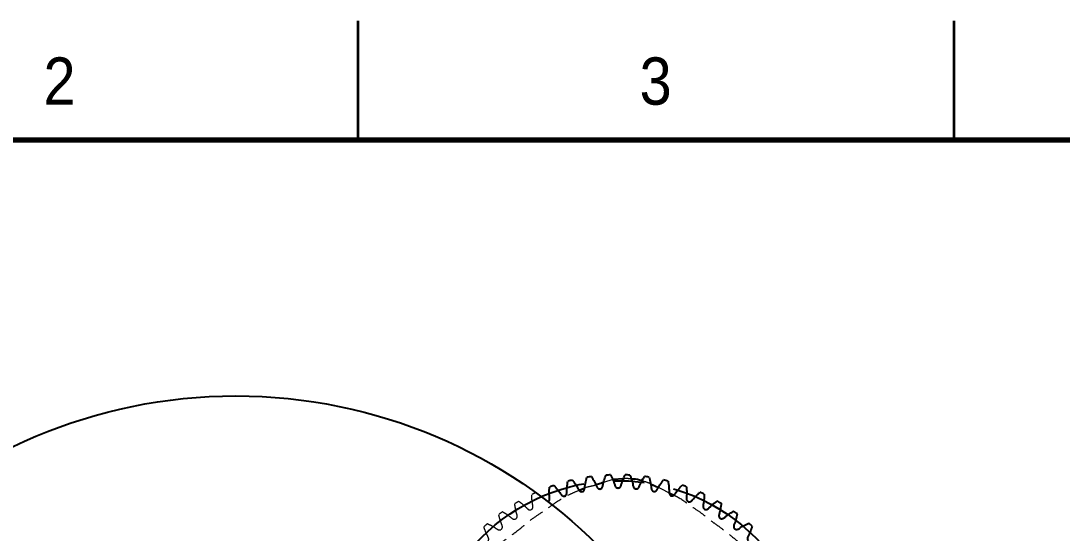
# Model space of a CAD drawing. Header units: millimetres. Extents: x 0 to 420, y 0 to 297.
# Drawn here: x 81.7 to 169.1, y 254 to 297 of the extents above; entities that cross this region are included whole.
import ezdxf

# ---------------------------------------------------------------- set-up
doc = ezdxf.new("R2010")
doc.units = ezdxf.units.MM
doc.linetypes.add('CENTERX2', pattern=[20.32, 12.7, -2.54, 2.54, -2.54])
doc.linetypes.add('HIDDEN', pattern=[1.905, 1.27, -0.635])
doc.styles.add('SLDTEXTSTYLE0', font='GOTHIC.TTF', dxfattribs={"width": 0.913})

msp = doc.modelspace()

# ---------------------------------------------------------------- linework, layer by layer
at = {"color": 7, "linetype": 'Continuous', "lineweight": 35}
for p, q in [((110, 287), (110, 297)), ((160, 287), (160, 297))]:
    msp.add_line(p, q, dxfattribs=at)
at = {"color": 7, "linetype": 'Continuous', "lineweight": 70}
msp.add_line((10, 287), (410, 287), dxfattribs=at)
at = {"color": 7, "linetype": 'Continuous', "lineweight": 25}
for p, q in [((131.397, 258.523), (132.276, 258.585)), ((128.538, 257.598), (129.012, 257.806)), ((134.536, 258.142), (135.197, 257.835)), ((136.096, 257.389), (136.5, 257.187))]:
    msp.add_line(p, q, dxfattribs=at)
at = {"color": 7, "linetype": 'HIDDEN', "lineweight": 18}
msp.add_line((130.607, 258.271), (131.397, 258.523), dxfattribs=at)
at = {"color": 7, "linetype": 'Continuous', "lineweight": 25}
msp.add_circle((99.742, 222.444), 43.065, dxfattribs=at)
at = {"color": 7, "linetype": 'CENTERX2'}
msp.add_circle((131.835, 242.145), 16.25, dxfattribs=at)
at = {"color": 7, "linetype": 'Continuous', "lineweight": 25}
for radius, start, end in [(16.75, 97.75435, 99.1047), (16.75, 92.21589, 93.56624), (16.75, 86.67743, 88.02778), (16.75, 81.13897, 82.48932), (16.75, 108.83128, 110.18163), (16.75, 103.29282, 104.64317), (15.625, 95.64196, 95.67863), (15.625, 90.1035, 90.14017), (15.625, 84.56504, 84.60171), (16.75, 75.60051, 76.95086), (16.75, 70.06205, 71.4124), (15.625, 106.71889, 106.75556), (15.625, 101.18042, 101.21709), (15.625, 79.02658, 79.06325), (15.625, 73.48812, 73.52479), (16.75, 64.52358, 65.87393), (15.625, 67.94966, 67.98633), (15.625, 62.41119, 62.44786), (16.75, 58.98512, 60.33547), (15.625, 56.87273, 56.9094), (16.75, 53.44666, 54.79701), (15.625, 51.33427, 51.37094), (16.75, 47.9082, 49.25855)]:
    msp.add_arc((131.835, 242.145), radius, start, end, dxfattribs=at)
at = {"color": 7, "linetype": 'HIDDEN', "lineweight": 18}
for radius, start, end in [(16.75, 114.36974, 115.72009), (16.75, 119.9082, 121.25855), (15.625, 117.79581, 117.83248), (15.625, 112.25735, 112.29402), (16.75, 125.44666, 126.79701), (15.625, 123.33427, 123.37094), (16.75, 130.98512, 132.33547), (15.625, 128.87273, 128.9094)]:
    msp.add_arc((131.835, 242.145), radius, start, end, dxfattribs=at)
at = {"color": 7, "linetype": 'Continuous', "lineweight": 25}
for points, knots in [([(128.805, 257.473), (128.839, 257.489), (128.9, 257.518), (128.964, 257.592), (129.017, 257.728), (129.028, 258.021), (129.101, 258.356), (129.164, 258.605), (129.185, 258.684)], [0, 0, 0, 0, 0.0837574, 0.1523862, 0.2165752, 0.4143916, 0.8129503, 1, 1, 1, 1]), ([(129.575, 258.742), (129.618, 258.672), (129.75, 258.452), (129.917, 258.153), (130.013, 257.876), (130.103, 257.761), (130.186, 257.709), (130.253, 257.699), (130.289, 257.693)], [0, 0, 0, 0, 0.18705, 0.585608, 0.783425, 0.847614, 0.916243, 1, 1, 1, 1]), ([(130.299, 257.694), (130.334, 257.707), (130.397, 257.73), (130.468, 257.797), (130.534, 257.928), (130.573, 258.218), (130.678, 258.544), (130.765, 258.786), (130.793, 258.863)], [0, 0, 0, 0, 0.0837574, 0.1523862, 0.2165752, 0.4143916, 0.8129503, 1, 1, 1, 1]), ([(131.188, 258.883), (131.223, 258.809), (131.334, 258.578), (131.471, 258.263), (131.54, 257.978), (131.619, 257.855), (131.696, 257.796), (131.761, 257.779), (131.797, 257.77)], [0, 0, 0, 0, 0.18705, 0.585608, 0.783425, 0.847614, 0.916243, 1, 1, 1, 1]), ([(131.807, 257.77), (131.843, 257.779), (131.908, 257.796), (131.985, 257.856), (132.063, 257.979), (132.13, 258.264), (132.266, 258.58), (132.376, 258.811), (132.412, 258.885)], [0, 0, 0, 0, 0.083757, 0.152386, 0.216575, 0.414392, 0.81295, 1, 1, 1, 1]), ([(132.806, 258.867), (132.834, 258.79), (132.922, 258.549), (133.029, 258.223), (133.069, 257.933), (133.136, 257.803), (133.207, 257.736), (133.27, 257.713), (133.305, 257.701)], [0, 0, 0, 0, 0.18705, 0.585608, 0.783425, 0.847614, 0.916243, 1, 1, 1, 1]), ([(132.913, 258.557), (133.151, 258.551), (133.467, 258.544), (133.758, 258.431), (133.829, 258.404)], [0, 0, 0, 0, 0.75507, 1, 1, 1, 1]), ([(133.315, 257.7), (133.352, 257.705), (133.418, 257.716), (133.501, 257.768), (133.591, 257.884), (133.685, 258.161), (133.851, 258.461), (133.982, 258.681), (134.025, 258.751)], [0, 0, 0, 0, 0.083757, 0.152386, 0.216575, 0.414392, 0.81295, 1, 1, 1, 1]), ([(134.415, 258.695), (134.436, 258.616), (134.5, 258.368), (134.575, 258.033), (134.587, 257.74), (134.641, 257.604), (134.705, 257.531), (134.766, 257.502), (134.8, 257.486)], [0, 0, 0, 0, 0.18705, 0.585608, 0.783425, 0.847614, 0.916243, 1, 1, 1, 1]), ([(125.917, 256.606), (125.947, 256.628), (126.001, 256.668), (126.049, 256.753), (126.075, 256.897), (126.03, 257.186), (126.037, 257.529), (126.052, 257.785), (126.056, 257.867)], [0, 0, 0, 0, 0.083757, 0.152386, 0.216575, 0.414392, 0.81295, 1, 1, 1, 1]), ([(126.429, 257.998), (126.484, 257.938), (126.656, 257.748), (126.878, 257.486), (127.024, 257.233), (127.135, 257.137), (127.226, 257.102), (127.294, 257.105), (127.331, 257.107)], [0, 0, 0, 0, 0.18705, 0.585608, 0.783425, 0.847614, 0.916243, 1, 1, 1, 1]), ([(127.34, 257.109), (127.372, 257.129), (127.43, 257.163), (127.486, 257.243), (127.526, 257.384), (127.509, 257.676), (127.549, 258.017), (127.588, 258.27), (127.601, 258.351)], [0, 0, 0, 0, 0.083757, 0.152386, 0.216575, 0.414392, 0.81295, 1, 1, 1, 1]), ([(127.984, 258.446), (128.033, 258.381), (128.186, 258.175), (128.381, 257.893), (128.503, 257.627), (128.604, 257.521), (128.692, 257.477), (128.759, 257.474), (128.796, 257.472)], [0, 0, 0, 0, 0.1870497, 0.5856084, 0.7834248, 0.8476138, 0.9162426, 1, 1, 1, 1]), ([(129.946, 258.057), (130.087, 258.103), (130.307, 258.176), (130.528, 258.246), (130.607, 258.271)], [0, 0, 0, 0, 0.639981, 1, 1, 1, 1]), ([(134.809, 257.484), (134.846, 257.486), (134.914, 257.49), (135.001, 257.534), (135.101, 257.641), (135.222, 257.907), (135.416, 258.191), (135.568, 258.397), (135.617, 258.463)], [0, 0, 0, 0, 0.083757, 0.152386, 0.216575, 0.414392, 0.81295, 1, 1, 1, 1]), ([(136.001, 258.369), (136.013, 258.288), (136.054, 258.035), (136.095, 257.694), (136.079, 257.402), (136.12, 257.261), (136.177, 257.182), (136.235, 257.147), (136.266, 257.128)], [0, 0, 0, 0, 0.18705, 0.585608, 0.783425, 0.847614, 0.916243, 1, 1, 1, 1]), ([(136.276, 257.126), (136.313, 257.124), (136.38, 257.122), (136.471, 257.157), (136.582, 257.253), (136.727, 257.507), (136.948, 257.77), (137.119, 257.96), (137.174, 258.021)], [0, 0, 0, 0, 0.083757, 0.152386, 0.216575, 0.414392, 0.81295, 1, 1, 1, 1]), ([(137.547, 257.891), (137.552, 257.809), (137.568, 257.553), (137.576, 257.21), (137.532, 256.921), (137.559, 256.777), (137.608, 256.693), (137.662, 256.653), (137.692, 256.631)], [0, 0, 0, 0, 0.18705, 0.585608, 0.783425, 0.847614, 0.916243, 1, 1, 1, 1]), ([(137.701, 256.627), (137.738, 256.622), (137.804, 256.613), (137.898, 256.64), (138.018, 256.724), (138.187, 256.963), (138.432, 257.204), (138.621, 257.377), (138.682, 257.432)], [0, 0, 0, 0, 0.083757, 0.152386, 0.216575, 0.414392, 0.81295, 1, 1, 1, 1]), ([(139.04, 257.266), (139.037, 257.184), (139.028, 256.928), (139.003, 256.586), (138.932, 256.302), (138.944, 256.156), (138.985, 256.068), (139.035, 256.023), (139.063, 255.998)], [0, 0, 0, 0, 0.1870497, 0.5856084, 0.7834248, 0.8476138, 0.9162426, 1, 1, 1, 1]), ([(139.071, 255.993), (139.107, 255.985), (139.173, 255.969), (139.269, 255.987), (139.396, 256.06), (139.588, 256.281), (139.855, 256.497), (140.06, 256.651), (140.125, 256.7)], [0, 0, 0, 0, 0.083757, 0.152386, 0.216575, 0.414392, 0.81295, 1, 1, 1, 1]), ([(140.466, 256.5), (140.455, 256.419), (140.421, 256.165), (140.364, 255.827), (140.265, 255.551), (140.263, 255.405), (140.295, 255.313), (140.341, 255.263), (140.366, 255.236)], [0, 0, 0, 0, 0.18705, 0.585608, 0.783425, 0.847614, 0.916243, 1, 1, 1, 1]), ([(140.374, 255.23), (140.409, 255.218), (140.473, 255.197), (140.57, 255.205), (140.704, 255.265), (140.916, 255.467), (141.202, 255.656), (141.421, 255.789), (141.491, 255.832)], [0, 0, 0, 0, 0.083757, 0.152386, 0.216575, 0.414392, 0.81295, 1, 1, 1, 1]), ([(141.811, 255.6), (141.792, 255.521), (141.734, 255.271), (141.644, 254.94), (141.519, 254.675), (141.504, 254.529), (141.527, 254.435), (141.567, 254.381), (141.589, 254.351)], [0, 0, 0, 0, 0.18705, 0.585608, 0.783425, 0.847614, 0.916243, 1, 1, 1, 1]), ([(141.597, 254.345), (141.631, 254.33), (141.692, 254.302), (141.79, 254.301), (141.928, 254.348), (142.159, 254.528), (142.462, 254.689), (142.693, 254.8), (142.767, 254.836)], [0, 0, 0, 0, 0.083757, 0.152386, 0.216575, 0.414392, 0.81295, 1, 1, 1, 1]), ([(143.063, 254.575), (143.037, 254.497), (142.955, 254.254), (142.833, 253.933), (142.683, 253.682), (142.654, 253.538), (142.667, 253.442), (142.703, 253.384), (142.722, 253.353)], [0, 0, 0, 0, 0.18705, 0.585608, 0.783425, 0.847614, 0.916243, 1, 1, 1, 1])]:
    msp.add_open_spline(points, degree=3, knots=knots, dxfattribs=at)
at = {"color": 7, "linetype": 'HIDDEN', "lineweight": 18}
for points, knots in [([(132.276, 258.585), (132.353, 258.593), (132.566, 258.614), (132.778, 258.579), (132.913, 258.557)], [0, 0, 0, 0, 0.362286, 1, 1, 1, 1]), ([(129.012, 257.806), (129.023, 257.811), (129.244, 257.909), (129.577, 257.925), (129.87, 258.029), (129.946, 258.057)], [0, 0, 0, 0, 0.03869, 0.749278, 1, 1, 1, 1]), ([(133.829, 258.404), (134.035, 258.339), (134.276, 258.264), (134.503, 258.157), (134.536, 258.142)], [0, 0, 0, 0, 0.855701, 1, 1, 1, 1]), ([(135.197, 257.835), (135.209, 257.83), (135.512, 257.689), (135.81, 257.536), (136.096, 257.389)], [0, 0, 0, 0, 0.037894, 1, 1, 1, 1]), ([(119.892, 251.575), (120.125, 251.76), (120.705, 252.22), (121.642, 252.942), (122.723, 253.709), (123.708, 254.446), (124.564, 255.197), (125.453, 255.745), (126.472, 256.516), (127.495, 257.164), (128.286, 257.493), (128.538, 257.598)], [0, 0, 0, 0, 0.084654, 0.210192, 0.335736, 0.461054, 0.559576, 0.658249, 0.756849, 0.922602, 1, 1, 1, 1]), ([(124.549, 255.967), (124.576, 255.992), (124.626, 256.037), (124.667, 256.126), (124.679, 256.272), (124.606, 256.555), (124.58, 256.898), (124.569, 257.154), (124.566, 257.236)], [0, 0, 0, 0, 0.083757, 0.152386, 0.216575, 0.414392, 0.81295, 1, 1, 1, 1]), ([(136.5, 257.187), (136.6, 257.139), (137.114, 256.894), (137.776, 256.328), (138.675, 255.797), (139.294, 255.266), (139.896, 254.818), (140.609, 254.322), (141.419, 253.656), (142.635, 252.677), (143.876, 251.455), (145.049, 250.024), (145.925, 248.65), (146.551, 247.209), (146.938, 245.69), (147.208, 243.848), (147.484, 241.934), (147.93, 239.978), (148.376, 238.392), (148.775, 236.919), (148.694, 235.589), (148.352, 234.828), (148.2, 234.492)], [0, 0, 0, 0, 0.012074, 0.06226, 0.094196, 0.126133, 0.151221, 0.176306, 0.221124, 0.265918, 0.347179, 0.411034, 0.468037, 0.52502, 0.582023, 0.639065, 0.728698, 0.79352, 0.858342, 0.90918, 0.959771, 1, 1, 1, 1]), ([(123.249, 255.199), (123.274, 255.227), (123.319, 255.277), (123.351, 255.369), (123.349, 255.515), (123.249, 255.79), (123.19, 256.128), (123.155, 256.382), (123.144, 256.464)], [0, 0, 0, 0, 0.0837574, 0.1523862, 0.2165752, 0.4143916, 0.8129503, 1, 1, 1, 1]), ([(123.483, 256.664), (123.549, 256.615), (123.755, 256.462), (124.023, 256.248), (124.215, 256.027), (124.343, 255.955), (124.439, 255.938), (124.504, 255.954), (124.54, 255.962)], [0, 0, 0, 0, 0.18705, 0.585608, 0.783425, 0.847614, 0.916243, 1, 1, 1, 1]), ([(122.029, 254.31), (122.051, 254.339), (122.092, 254.393), (122.114, 254.488), (122.098, 254.634), (121.972, 254.898), (121.88, 255.229), (121.821, 255.478), (121.802, 255.558)], [0, 0, 0, 0, 0.083757, 0.152386, 0.216575, 0.414392, 0.81295, 1, 1, 1, 1]), ([(122.121, 255.791), (122.191, 255.748), (122.411, 255.616), (122.698, 255.428), (122.911, 255.227), (123.045, 255.167), (123.142, 255.16), (123.206, 255.182), (123.241, 255.194)], [0, 0, 0, 0, 0.18705, 0.585608, 0.783425, 0.847614, 0.916243, 1, 1, 1, 1]), ([(120.901, 253.307), (120.92, 253.338), (120.955, 253.396), (120.968, 253.492), (120.938, 253.636), (120.787, 253.886), (120.664, 254.207), (120.581, 254.449), (120.555, 254.527)], [0, 0, 0, 0, 0.083757, 0.152386, 0.216575, 0.414392, 0.81295, 1, 1, 1, 1]), ([(120.849, 254.789), (120.923, 254.754), (121.155, 254.643), (121.459, 254.484), (121.69, 254.305), (121.829, 254.258), (121.926, 254.26), (121.988, 254.288), (122.021, 254.303)], [0, 0, 0, 0, 0.18705, 0.585608, 0.783425, 0.847614, 0.916243, 1, 1, 1, 1])]:
    msp.add_open_spline(points, degree=3, knots=knots, dxfattribs=at)

# ---------------------------------------------------------------- texts
at = {"color": 7, "linetype": 'Continuous', "lineweight": 0, "char_height": 3.969, "attachment_point": 2, "style": 'SLDTEXTSTYLE0'}
for s, insert in [('2', (84.96, 293.928)), ('3', (134.96, 293.928))]:
    msp.add_mtext(s, dxfattribs=dict(at, insert=insert))

doc.saveas('drawing.dxf')
